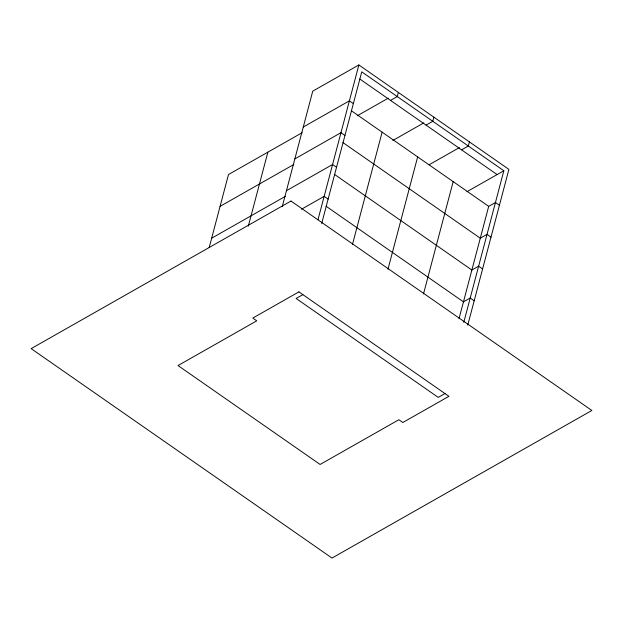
<?xml version="1.0" encoding="UTF-8"?>
<svg xmlns="http://www.w3.org/2000/svg" width="623" height="623" viewBox="0 0 623 623"><rect width="100%" height="100%" fill="white"/><g stroke="black" fill="none" stroke-linecap="round" stroke-linejoin="round"><path stroke-width="0.93" d="M209.196 247.565L228.493 174.526L302.21 132.66M248.32 226.141L267.867 152.16M282.242 206.634L312.754 91.145L358.871 64.948L508.905 169.386L467.748 325.144M317.971 219.771L358.871 64.948M321.686 223.47L361.753 71.84L503.843 170.749L463.777 322.379M352.439 244.543L382.133 132.169M398.362 92.438L397.272 96.565L390.528 100.396M387.965 269.268L417.651 156.895M433.888 117.171L432.798 121.29L426.046 125.13M423.484 293.994L453.178 181.62M469.407 141.896L468.317 146.023L461.573 149.855M459.011 318.719L488.697 206.353L495.449 202.514L499.42 205.279M303.269 127.037L349.386 100.848L353.358 103.605M357.275 115.777L388.3 98.154M294.858 158.881L340.976 132.683L344.947 135.448M220.083 206.361L293.799 164.495M286.448 190.716L332.565 164.519L336.537 167.283M211.672 238.196L285.389 196.331M392.802 140.502L423.827 122.879M301.509 209.219L324.155 196.362L328.119 199.126M429.161 164.752L459.346 147.612M466.939 191.705L503.843 170.749M302.887 294.64L296.135 298.472L438.226 397.381L444.978 393.549M359.736 78.965L497.092 174.58M351.349 110.738L488.697 206.353M491.01 237.122L487.038 234.357L480.286 238.188L342.93 142.574M482.591 268.957L478.628 266.192L471.876 270.024L334.52 174.417M474.181 300.792L470.209 298.035L463.465 301.867L326.109 206.252M290.996 201.05L31.15 348.631L332.004 558.052L591.85 410.471L290.996 201.05M298.915 291.876L252.798 318.073L256.762 320.829L178.022 365.553L320.113 464.462L398.852 419.738L402.824 422.503L448.949 396.314L298.915 291.876"/></g></svg>
